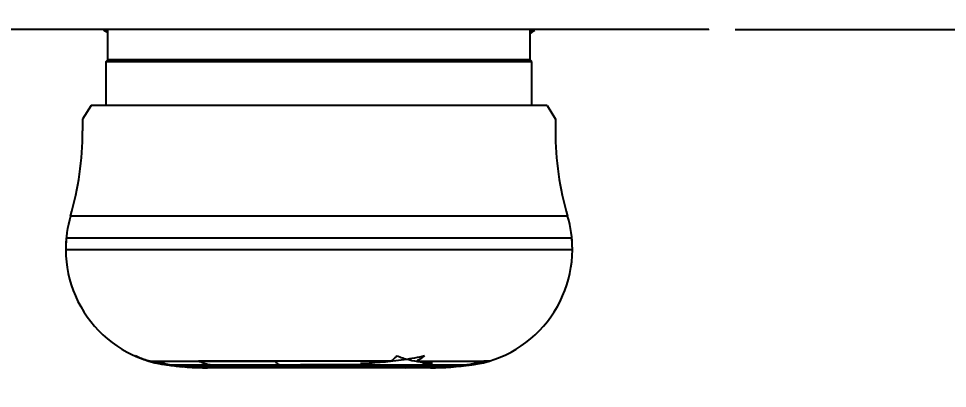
# Model space of a CAD drawing. Header units: millimetres. Extents: x 4086 to 8300, y 123 to 1549.
# Drawn here: x 6983.3 to 7038.3, y 659.7 to 681.6 of the extents above; entities that cross this region are included whole.
import ezdxf

# ---------------------------------------------------------------- set-up
doc = ezdxf.new("R2010")
doc.units = ezdxf.units.MM
for name, color, linetype in [('00_COMPONENTS', 7, 'Continuous'), ('20_ALL_FEATURES', 7, 'Continuous'), ('尺寸', 3, 'Continuous')]:
    doc.layers.add(name, color=color, linetype=linetype)
doc.styles.add('思源黑', font='SourceHanSansCN-Normal.ttf')
doc.dimstyles.get("Standard").update_dxf_attribs({"dimscale": 6, "dimtxt": 7, "dimasz": 3, "dimexe": 0.18, "dimexo": 0.0625, "dimgap": 0.8, "dimtad": 1, "dimtoh": 1, "dimdec": 1, "dimzin": 0, "dimdsep": 46, "dimtxsty": '思源黑', "dimcen": 0.09, "dimclrd": 256, "dimclre": 256, "dimclrt": 256, "dimadec": 0, "dimazin": 2, "dimtfac": 1, "dimtdec": 1, "dimtofl": 0, "dimtmove": 0, "dimatfit": 3, "dimfxl": 1, "dimtolj": 1, "dimtzin": 0, "dimarcsym": 0})

# ---------------------------------------------------------------- blocks, each defined once
blk = doc.blocks.new('*D486')
at = {"layer": 'Defpoints', "color": 0}
for p in [(6978.443, 724.365), (7025.542, 680.964), (7150.424, 680.964)]:
    blk.add_point(p, dxfattribs=at)
at = {"layer": '尺寸', "lineweight": -2}
for p, q in [((6978.63, 724.365), (7159.767, 724.365)), ((7159.227, 715.365), (7159.227, 689.964)), ((7025.73, 680.964), (7159.767, 680.964)), ((7159.227, 680.964), (7159.227, 602.034)), ((7159.227, 602.034), (7033.582, 602.034))]:
    blk.add_line(p, q, dxfattribs=at)
at = {"layer": '尺寸'}
for points in [[(7160.727, 715.365), (7157.727, 715.365), (7159.227, 724.365)], [(7157.727, 689.964), (7160.727, 689.964), (7159.227, 680.964)]]:
    blk.add_solid(points, dxfattribs=at)
at = {"layer": '尺寸', "insert": (7095.205, 624.158), "char_height": 21, "attachment_point": 5, "style": '思源黑'}
blk.add_mtext('\\A1;43.4', dxfattribs=at)

msp = doc.modelspace()

# ---------------------------------------------------------------- linework, layer by layer
at = {"layer": '00_COMPONENTS', "color": 7, "linetype": 'Continuous'}
for p, q in [((7024.163, 680.964), (6768.904, 680.964)), ((6988.584, 679.164), (6988.584, 680.964)), ((7013.584, 679.164), (7013.584, 680.964)), ((7024.162, 680.964), (7024.187, 680.985)), ((6988.331, 680.934), (6988.432, 680.876)), ((6988.334, 680.934), (6988.435, 680.876)), ((6988.337, 680.934), (6988.438, 680.876)), ((6988.34, 680.934), (6988.441, 680.876)), ((6988.343, 680.934), (6988.444, 680.876)), ((6988.346, 680.934), (6988.447, 680.876)), ((6988.349, 680.934), (6988.45, 680.876)), ((6988.352, 680.934), (6988.452, 680.876)), ((6988.432, 680.876), (6988.433, 680.876)), ((6988.432, 680.876), (6988.584, 680.753)), ((6988.433, 680.876), (6988.435, 680.876)), ((6988.435, 680.876), (6988.436, 680.876)), ((6988.435, 680.876), (6988.584, 680.756)), ((6988.436, 680.876), (6988.438, 680.876)), ((6988.438, 680.876), (6988.439, 680.876)), ((6988.438, 680.876), (6988.584, 680.758)), ((6988.439, 680.876), (6988.441, 680.876)), ((6988.441, 680.876), (6988.444, 680.876)), ((6988.441, 680.876), (6988.441, 680.876)), ((6988.441, 680.876), (6988.584, 680.76)), ((6988.444, 680.876), (6988.447, 680.876)), ((6988.444, 680.876), (6988.444, 680.876)), ((6988.444, 680.876), (6988.584, 680.763)), ((6988.447, 680.876), (6988.449, 680.876)), ((6988.447, 680.876), (6988.447, 680.876)), ((6988.447, 680.876), (6988.57, 680.776)), ((6988.45, 680.876), (6988.452, 680.876)), ((6988.45, 680.876), (6988.45, 680.876)), ((6988.45, 680.876), (6988.572, 680.776)), ((6988.452, 680.876), (6988.453, 680.876)), ((6988.452, 680.876), (6988.575, 680.776)), ((6988.453, 680.876), (6988.458, 680.876)), ((6988.458, 680.876), (6988.584, 680.774)), ((7013.758, 680.876), (7013.584, 680.735)), ((7013.584, 680.73), (7013.764, 680.876)), ((7013.764, 680.876), (7013.758, 680.876)), ((7013.764, 680.876), (7013.865, 680.934)), ((6988.484, 679.064), (6988.584, 679.164)), ((6988.484, 679.064), (7013.684, 679.064)), ((7013.584, 679.164), (6988.584, 679.164)), ((7013.684, 679.064), (7013.584, 679.164))]:
    msp.add_line(p, q, dxfattribs=at)
at = {"layer": '00_COMPONENTS', "linetype": 'Continuous'}
for p, q in [((6988.484, 676.464), (6988.484, 679.064)), ((7013.684, 676.464), (7013.684, 679.064))]:
    msp.add_line(p, q, dxfattribs=at)
at = {"layer": '00_COMPONENTS', "color": 7, "linetype": 'Continuous'}
msp.add_open_spline([(6988.458, 680.876), (6988.412, 680.913), (6988.355, 680.94), (6988.297, 680.954)], degree=3, dxfattribs=at)
for points, knots in [([(6988.564, 680.876), (6988.547, 680.876), (6988.52, 680.876), (6988.485, 680.878), (6988.47, 680.875), (6988.459, 680.877), (6988.458, 680.876)], [0, 0, 0, 0, 0.476168, 0.783108, 0.948455, 1, 1, 1, 1]), ([(7013.758, 680.876), (7013.757, 680.878), (7013.742, 680.874), (7013.72, 680.879), (7013.668, 680.875), (7013.628, 680.876), (7013.603, 680.876)], [0, 0, 0, 0, 0.049218, 0.211604, 0.518239, 1, 1, 1, 1])]:
    msp.add_open_spline(points, degree=3, knots=knots, dxfattribs=at)
at = {"layer": '20_ALL_FEATURES', "linetype": 'Continuous'}
for p, q in [((6987.584, 676.464), (6987.084, 675.664)), ((7014.584, 676.464), (6987.584, 676.464)), ((7014.584, 676.464), (7015.084, 675.664)), ((6987.084, 675.664), (6987.084, 674.964)), ((7015.084, 675.664), (7015.084, 674.964)), ((7015.804, 669.924), (6986.364, 669.924)), ((6986.118, 668.653), (7016.049, 668.653)), ((6986.084, 667.964), (7016.084, 667.964)), ((6991.022, 661.361), (6998.469, 661.361)), ((7006.877, 661.361), (7011.184, 661.361)), ((6992.068, 661.125), (7010.099, 661.125)), ((6992.755, 661.068), (7009.412, 661.068)), ((7007.684, 660.964), (6994.484, 660.964)), ((6997.184, 661.064), (6995.984, 660.964)), ((7004.984, 661.064), (6997.184, 661.064)), ((7004.984, 661.064), (7006.184, 660.964)), ((7009.983, 661.11), (7006.188, 661.11))]:
    msp.add_line(p, q, dxfattribs=at)
for points in [[(6990.702, 661.453), (6991.775, 661.174), (6992.812, 661.041)], [(7009.984, 661.11), (7010.269, 661.151), (7010.567, 661.206), (7010.873, 661.275), (7011.183, 661.361)]]:
    msp.add_lwpolyline(points, dxfattribs=at)
for centre, radius, start, end in [((6969.084, 674.964), 18, 343.7398, 0), ((7033.084, 674.964), 18, 180, 196.2602), ((6993.084, 667.964), 7, 163.7398, 180), ((7009.084, 667.964), 7, 0, 16.2602), ((6992.984, 667.964), 6.9, 174.2704, 268.1014), ((7009.184, 667.964), 6.9, 271.8986, 5.7296), ((6993.016, 667.921), 6.857, 245.9776, 253.0895), ((6994.484, 679.164), 18.2, 262.3719, 270), ((6994.509, 679.028), 18.064, 262.7125, 265.2547), ((7007.684, 679.164), 18.2, 270, 277.6281)]:
    msp.add_arc(centre, radius, start, end, dxfattribs=at)
for points, knots in [([(6990.694, 661.455), (6990.637, 661.475), (6990.528, 661.516), (6990.372, 661.584), (6990.273, 661.633), (6990.225, 661.658)], [0, 0, 0, 0, 0.351041, 0.684439, 1, 1, 1, 1]), ([(6991.907, 661.208), (6991.762, 661.221), (6991.482, 661.256), (6991.076, 661.337), (6990.818, 661.412), (6990.694, 661.455)], [0, 0, 0, 0, 0.351141, 0.683302, 1, 1, 1, 1]), ([(6992.21, 661.126), (6992.175, 661.133), (6992.107, 661.148), (6992.006, 661.175), (6991.94, 661.196), (6991.907, 661.208)], [0, 0, 0, 0, 0.337825, 0.670859, 1, 1, 1, 1]), ([(7000.719, 661.361), (7000.218, 661.361), (6999.231, 661.361), (6997.781, 661.361), (6996.405, 661.361), (6995.134, 661.361), (6994.324, 661.361), (6993.942, 661.36)], [0, 0, 0, 0, 0.221582, 0.437087, 0.641668, 0.830719, 1, 1, 1, 1]), ([(6993.942, 661.36), (6994.032, 661.322), (6994.21, 661.254), (6994.48, 661.174), (6994.66, 661.134), (6994.749, 661.118)], [0, 0, 0, 0, 0.346699, 0.675925, 1, 1, 1, 1]), ([(6998.469, 661.361), (6998.5, 661.324), (6998.563, 661.258), (6998.662, 661.176), (6998.73, 661.135), (6998.765, 661.118)], [0, 0, 0, 0, 0.377006, 0.704161, 1, 1, 1, 1]), ([(7005.352, 661.36), (7004.983, 661.36), (7004.229, 661.36), (7003.083, 661.361), (7001.907, 661.361), (7001.116, 661.361), (7000.719, 661.361)], [0, 0, 0, 0, 0.239069, 0.487762, 0.742591, 1, 1, 1, 1]), ([(7007.335, 661.658), (7007.14, 661.613), (7006.735, 661.529), (7006.109, 661.426), (7005.481, 661.346), (7004.849, 661.285), (7004.21, 661.239), (7003.77, 661.217), (7003.543, 661.208)], [0, 0, 0, 0, 0.157692, 0.323892, 0.497658, 0.654408, 0.821605, 1, 1, 1, 1]), ([(7003.543, 661.208), (7003.608, 661.196), (7003.739, 661.175), (7003.938, 661.147), (7004.072, 661.132), (7004.14, 661.125)], [0, 0, 0, 0, 0.329178, 0.662294, 1, 1, 1, 1]), ([(7005.69, 661.657), (7005.653, 661.619), (7005.58, 661.546), (7005.468, 661.447), (7005.39, 661.388), (7005.352, 661.36)], [0, 0, 0, 0, 0.353483, 0.686487, 1, 1, 1, 1]), ([(7007.801, 661.208), (7007.567, 661.224), (7007.097, 661.274), (7006.386, 661.409), (7005.921, 661.562), (7005.69, 661.657)], [0, 0, 0, 0, 0.324978, 0.654264, 1, 1, 1, 1]), ([(7007.335, 661.658), (7007.285, 661.619), (7007.185, 661.546), (7007.032, 661.447), (7006.928, 661.388), (7006.877, 661.361)], [0, 0, 0, 0, 0.3473, 0.6803, 1, 1, 1, 1]), ([(7006.901, 661.126), (7007.003, 661.134), (7007.204, 661.15), (7007.504, 661.177), (7007.703, 661.197), (7007.801, 661.208)], [0, 0, 0, 0, 0.337719, 0.671184, 1, 1, 1, 1]), ([(7010.84, 661.36), (7010.714, 661.321), (7010.467, 661.252), (7010.099, 661.173), (7009.857, 661.134), (7009.736, 661.118)], [0, 0, 0, 0, 0.349602, 0.678173, 1, 1, 1, 1]), ([(7011.183, 661.361), (7011.171, 661.361), (7011.12, 661.361), (7011.005, 661.361), (7010.903, 661.361), (7010.84, 661.36)], [0, 0, 0, 0, 0.111614, 0.445663, 1, 1, 1, 1]), ([(6992.767, 661.045), (6992.706, 661.051), (6992.582, 661.065), (6992.396, 661.091), (6992.272, 661.113), (6992.21, 661.126)], [0, 0, 0, 0, 0.329386, 0.661818, 1, 1, 1, 1]), ([(6998.765, 661.118), (6998.35, 661.117), (6997.535, 661.115), (6996.355, 661.114), (6995.272, 661.112), (6994.326, 661.111), (6993.538, 661.111), (6992.925, 661.11), (6992.503, 661.11), (6992.289, 661.11), (6992.217, 661.11)], [0, 0, 0, 0, 0.190129, 0.373157, 0.540859, 0.686171, 0.806627, 0.902097, 0.967201, 1, 1, 1, 1]), ([(6993.014, 661.026), (6992.985, 661.028), (6992.927, 661.032), (6992.845, 661.039), (6992.792, 661.043), (6992.767, 661.046)], [0, 0, 0, 0, 0.362213, 0.69575, 1, 1, 1, 1]), ([(6994.749, 661.118), (6995.088, 661.117), (6995.816, 661.115), (6996.965, 661.113), (6998.208, 661.111), (6999.51, 661.112), (7000.849, 661.11), (7002.206, 661.11), (7003.541, 661.11), (7004.417, 661.11), (7004.845, 661.11)], [0, 0, 0, 0, 0.100518, 0.216605, 0.341354, 0.469711, 0.60353, 0.739444, 0.872988, 1, 1, 1, 1]), ([(7004.14, 661.125), (7003.737, 661.125), (7002.956, 661.125), (7001.822, 661.125), (7000.755, 661.126), (6999.744, 661.125), (6999.085, 661.121), (6998.765, 661.118)], [0, 0, 0, 0, 0.225159, 0.435812, 0.632454, 0.821168, 1, 1, 1, 1]), ([(7005.729, 661.026), (7005.546, 661.032), (7005.186, 661.046), (7004.656, 661.079), (7004.31, 661.108), (7004.14, 661.125)], [0, 0, 0, 0, 0.3462, 0.678232, 1, 1, 1, 1]), ([(7004.507, 661.027), (7004.783, 661.032), (7005.325, 661.047), (7006.123, 661.077), (7006.645, 661.108), (7006.901, 661.126)], [0, 0, 0, 0, 0.346364, 0.678276, 1, 1, 1, 1]), ([(7004.845, 661.11), (7004.808, 661.099), (7004.734, 661.077), (7004.622, 661.049), (7004.545, 661.034), (7004.507, 661.027)], [0, 0, 0, 0, 0.329624, 0.662746, 1, 1, 1, 1]), ([(7006.188, 661.11), (7006.139, 661.099), (7006.038, 661.078), (7005.885, 661.05), (7005.782, 661.034), (7005.729, 661.026)], [0, 0, 0, 0, 0.327657, 0.660965, 1, 1, 1, 1]), ([(7009.736, 661.118), (7009.781, 661.115), (7009.853, 661.112), (7009.935, 661.11), (7009.974, 661.11), (7009.984, 661.11)], [0, 0, 0, 0, 0.536818, 0.87816, 1, 1, 1, 1])]:
    msp.add_open_spline(points, degree=3, knots=knots, dxfattribs=at)

# ---------------------------------------------------------------- dimensions: what is measured, and where the dimension line sits
at = {"layer": '尺寸'}
dim = msp.add_linear_dim(base=(7159.227, 680.964), p1=(6978.443, 724.365), p2=(7025.542, 680.964), angle=90, dimstyle='Standard', override={"dimscale": 3, "dimtxt": 7, "dimtxsty": '思源黑'}, dxfattribs=at)
dim.commit()
dim.dimension.update_dxf_attribs({"geometry": '*D486', "text_midpoint": (7095.205, 602.034), "dimtype": 160})

doc.saveas('drawing.dxf')
